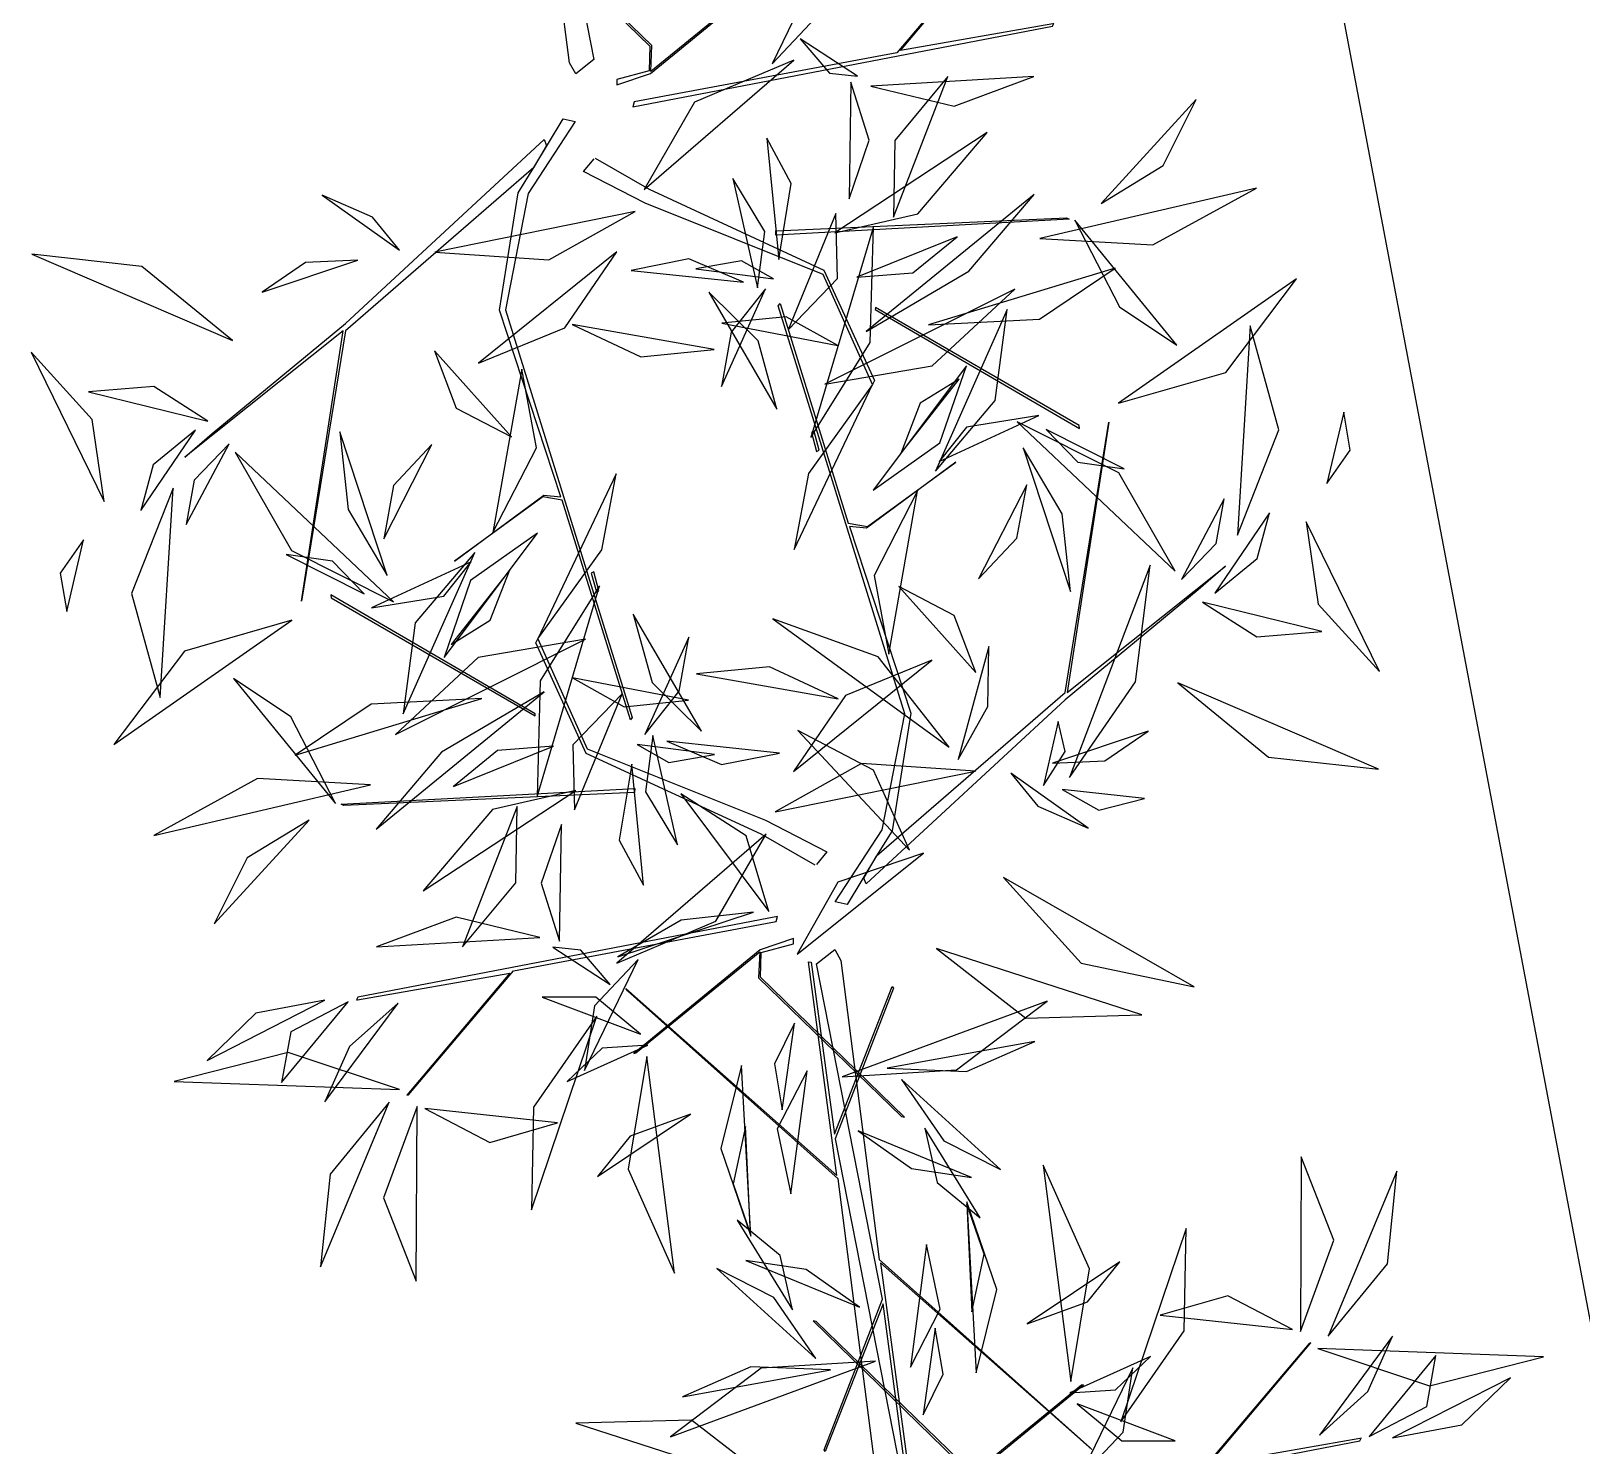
# Model space of a CAD drawing. Header units: centimetres. Extents: x 197412 to 267601, y -375791 to -305433.
# Drawn here: x 223936 to 225309, y -369598 to -368346 of the extents above; entities that cross this region are included whole.
import ezdxf

# ---------------------------------------------------------------- set-up
doc = ezdxf.new("R2010")
doc.units = ezdxf.units.CM
doc.layers.add('3-BAT C-Niveau 0', color=250, linetype='Continuous')

# ---------------------------------------------------------------- blocks, each defined once
blk = doc.blocks.new('Groupe-204-1')
at = {"linetype": 'Continuous', "flags": 128}
for points in [[(14174.94, -49593.56), (14193.63, -49610.1), (14191.12, -49591.2), (14191.36, -49591.22), (14193.42, -49606.45), (14198.54, -49593.38), (14198.63, -49593.54), (14193.48, -49606.87), (14199.31, -49636.55), (14197.7, -49637.81), (14197.15, -49636.84), (14193.74, -49610.39), (14175.11, -49593.75)], [(14201.35, -49638.8), (14204.31, -49637.79), (14215.48, -49628.63), (14215.3, -49628.66), (14204.34, -49637.61), (14204.45, -49635.3), (14191.79, -49623.02), (14191.52, -49622.98), (14204.27, -49635.38), (14204.21, -49637.56), (14201.34, -49638.32)], [(14197.65, -49642.04), (14193.49, -49648.41), (14191.49, -49658.69), (14202.71, -49694.79), (14202.54, -49695), (14196.49, -49675.55), (14194.79, -49675.27), (14186.97, -49680.96), (14194.88, -49675.11), (14196.38, -49675.26), (14190.95, -49658.74), (14192.62, -49648.34), (14194, -49646.12), (14177.31, -49660.56), (14173.42, -49684.5), (14177.11, -49660.56), (14163.09, -49671.75), (14165.51, -49669.65), (14177.31, -49659.92), (14194.92, -49643.64), (14195.11, -49644.15), (14194, -49646.12), (14196.59, -49641.81)], [(14241.16, -49650.55), (14241.39, -49650.67), (14215.41, -49652.09), (14215.43, -49651.7)], [(14220.68, -49711.1), (14224.84, -49704.74), (14226.84, -49694.45), (14215.62, -49658.35), (14215.79, -49658.15), (14221.83, -49677.6), (14223.54, -49677.87), (14231.35, -49672.19), (14223.45, -49678.04), (14221.94, -49677.89), (14227.38, -49694.41), (14225.71, -49704.81), (14224.32, -49707.03), (14241.02, -49692.59), (14244.91, -49668.65), (14241.22, -49692.58), (14255.24, -49681.39), (14252.82, -49683.5), (14241.02, -49693.22), (14223.41, -49709.51), (14223.22, -49709), (14224.32, -49707.03), (14221.73, -49711.33)], [(14224.23, -49658.49), (14224.22, -49658.68), (14242.31, -49669.2), (14242.28, -49668.94)], [(14194.1, -49694.65), (14194.1, -49694.47), (14176.02, -49683.94), (14176.05, -49684.21)], [(14177.16, -49702.59), (14176.94, -49702.47), (14202.92, -49701.06), (14202.9, -49701.44)], [(14216.98, -49714.35), (14214.02, -49715.35), (14202.85, -49724.52), (14203.03, -49724.48), (14213.99, -49715.53), (14213.88, -49717.84), (14226.54, -49730.12), (14226.81, -49730.17), (14214.06, -49717.77), (14214.12, -49715.59), (14216.98, -49714.82)], [(14243.39, -49759.59), (14224.69, -49743.05), (14227.21, -49761.94), (14226.97, -49761.93), (14224.91, -49746.7), (14219.78, -49759.77), (14219.7, -49759.61), (14224.85, -49746.27), (14219.02, -49716.6), (14220.63, -49715.33), (14221.18, -49716.3), (14224.58, -49742.76), (14243.21, -49759.4)], [(14202.13, -49718.78), (14220.82, -49735.32), (14218.31, -49716.42), (14218.55, -49716.44), (14220.61, -49731.67), (14225.73, -49718.6), (14225.82, -49718.76), (14220.67, -49732.09), (14226.5, -49761.77), (14224.89, -49763.04), (14224.34, -49762.06), (14220.93, -49735.61), (14202.3, -49718.97)], [(14228.54, -49764.02), (14231.5, -49763.01), (14242.67, -49753.85), (14242.49, -49753.88), (14231.53, -49762.84), (14231.64, -49760.52), (14218.98, -49748.25), (14218.71, -49748.2), (14231.46, -49760.6), (14231.4, -49762.78), (14228.53, -49763.54)]]:
    blk.add_lwpolyline(points, close=True, dxfattribs=at)
for points in [[(14239.93, -49633.38), (14226.46, -49635.74), (14235.58, -49624.91), (14235.44, -49624.97), (14226.14, -49635.95), (14202.88, -49640.3), (14202.75, -49640.75), (14239.92, -49633.6), (14240.04, -49633.36), (14239.97, -49633.37)], [(14199.41, -49645.29), (14204.21, -49648.03), (14219.68, -49655.18), (14224.16, -49664.97), (14223.98, -49665.32), (14219.62, -49655.57), (14203.84, -49649.27), (14198.4, -49646.46), (14199.32, -49645.34)], [(14218.91, -49707.86), (14214.12, -49705.12), (14198.64, -49697.97), (14194.17, -49688.17), (14194.34, -49687.83), (14198.71, -49697.57), (14214.49, -49703.88), (14219.93, -49706.68), (14219.01, -49707.81)], [(14178.39, -49719.77), (14191.87, -49717.41), (14182.75, -49728.23), (14182.89, -49728.18), (14192.19, -49717.2), (14215.45, -49712.85), (14215.57, -49712.4), (14178.4, -49719.55), (14178.29, -49719.79), (14178.36, -49719.77)], [(14267.12, -49758.6), (14253.65, -49760.96), (14262.77, -49750.14), (14262.63, -49750.19), (14253.33, -49761.17), (14230.07, -49765.52), (14229.94, -49765.97), (14267.11, -49758.82), (14267.23, -49758.58), (14267.16, -49758.6)]]:
    blk.add_lwpolyline(points, dxfattribs=at)
at = {"linetype": 'Continuous'}
for points in [[(14215.09, -49636.94, -207.06), (14218.97, -49632.82, -208.24), (14219.84, -49627.11, -209.24), (14219.84, -49627.11, -209.24), (14215.09, -49636.94, -207.06)], [(14217.58, -49634.73, -177.75), (14220.17, -49637.77, -175.38), (14222.65, -49638.03, -172.12), (14222.65, -49638.03, -172.12), (14217.58, -49634.73, -177.75)], [(14217, -49636.61, -178.9), (14208.23, -49640.32, -176.01), (14203.76, -49648.04, -172.29), (14203.76, -49648.04, -172.29), (14217, -49636.61, -178.9)], [(14217, -49636.61, -178.9), (14208.23, -49640.32, -176.01), (14203.76, -49648.04, -172.29), (14203.76, -49648.04, -172.29), (14217, -49636.61, -178.9)], [(14221.9, -49648.88, -229.03), (14223.68, -49643.69, -227.48), (14222.07, -49638.55, -225.66), (14222.07, -49638.55, -225.66), (14221.9, -49648.88, -229.03)], [(14223.82, -49638.9, -200.41), (14231.21, -49640.68, -200.32), (14238.27, -49638.05, -200.54), (14238.27, -49638.05, -200.54), (14223.82, -49638.9, -200.41)], [(14230.64, -49638.06, -189.87), (14225.94, -49643.72, -186.93), (14225.82, -49650.49, -183.27), (14225.82, -49650.49, -183.27), (14230.64, -49638.06, -189.87)], [(14244.23, -49649.28, -215.73), (14249.71, -49645.92, -216.78), (14252.64, -49640.1, -215.22), (14252.64, -49640.1, -215.22), (14244.23, -49649.28, -215.73)], [(14244.23, -49649.28, -215.73), (14249.71, -49645.92, -216.78), (14252.64, -49640.1, -215.22), (14252.64, -49640.1, -215.22), (14244.23, -49649.28, -215.73)], [(14220.63, -49651.89, -233.25), (14228, -49650.22, -238.65), (14234.12, -49643, -241.93), (14234.12, -49643, -241.93), (14220.63, -49651.89, -233.25)], [(14215.67, -49654.24, -198.87), (14216.77, -49647.51, -195.41), (14214.63, -49643.5, -190.33), (14214.63, -49643.5, -190.33), (14215.67, -49654.24, -198.87)], [(14213.8, -49656.76, -183.73), (14214.44, -49651.76, -181.29), (14211.62, -49647.08, -179.52), (14211.62, -49647.08, -179.52), (14213.8, -49656.76, -183.73)], [(14182.11, -49653.42, -171.59), (14179.72, -49650.51, -169.03), (14175.26, -49648.56, -167.96), (14175.26, -49648.56, -167.96), (14182.11, -49653.42, -171.59)], [(14223.42, -49660.62, -210.1), (14232.51, -49655.29, -209.96), (14238.29, -49648.49, -205.95), (14238.29, -49648.49, -205.95), (14223.42, -49660.62, -210.1)], [(14238.8, -49652.39, -223.19), (14248.8, -49652.95, -225.59), (14257.97, -49647.93, -225.79), (14257.97, -49647.93, -225.79), (14238.8, -49652.39, -223.19)], [(14238.8, -49652.39, -223.19), (14248.8, -49652.95, -225.59), (14257.97, -49647.93, -225.79), (14257.97, -49647.93, -225.79), (14238.8, -49652.39, -223.19)], [(14185.24, -49653.61, -176.08), (14195.32, -49654.28, -174.79), (14202.95, -49650.01, -170.69), (14202.95, -49650.01, -170.69), (14185.24, -49653.61, -176.08)], [(14216.51, -49660.46, -194.21), (14220.88, -49655.93, -192.81), (14220.74, -49650.17, -190.06), (14220.74, -49650.17, -190.06), (14216.51, -49660.46, -194.21)], [(14216.51, -49660.46, -194.21), (14220.88, -49655.93, -192.81), (14220.74, -49650.17, -190.06), (14220.74, -49650.17, -190.06), (14216.51, -49660.46, -194.21)], [(14241.89, -49650.76, -214.21), (14245.85, -49658.43, -211.43), (14250.93, -49661.82, -206.15), (14250.93, -49661.82, -206.15), (14241.89, -49650.76, -214.21)], [(14218.51, -49670, -206.43), (14223.78, -49661.6, -204.4), (14224.05, -49651.34, -204.36), (14224.05, -49651.34, -204.36), (14218.51, -49670, -206.43)], [(14218.51, -49670, -206.43), (14223.78, -49661.6, -204.4), (14224.05, -49651.34, -204.36), (14224.05, -49651.34, -204.36), (14218.51, -49670, -206.43)], [(14222.59, -49655.82, -207.72), (14227.55, -49655.44, -206.62), (14231.46, -49652.24, -205.86), (14231.46, -49652.24, -205.86), (14222.59, -49655.82, -207.72)], [(14167.31, -49661.41, -223.66), (14159.29, -49654.86, -222.36), (14149.55, -49653.79, -219.58), (14149.55, -49653.79, -219.58), (14167.31, -49661.41, -223.66)], [(14189.1, -49663.44, -205.3), (14196.74, -49660.29, -204.92), (14201.33, -49653.58, -203.9), (14201.33, -49653.58, -203.9), (14189.1, -49663.44, -205.3)], [(14178.41, -49654.31, -172.05), (14173.77, -49654.52, -171.7), (14169.94, -49657.14, -172.02), (14169.94, -49657.14, -172.02), (14178.41, -49654.31, -172.05)], [(14178.41, -49654.31, -172.05), (14173.77, -49654.52, -171.7), (14169.94, -49657.14, -172.02), (14169.94, -49657.14, -172.02), (14178.41, -49654.31, -172.05)], [(14212.55, -49656.27, -183.47), (14207.71, -49654.19, -183.7), (14202.6, -49655.21, -184.07), (14202.6, -49655.21, -184.07), (14212.55, -49656.27, -183.47)], [(14212.55, -49656.27, -183.47), (14207.71, -49654.19, -183.7), (14202.6, -49655.21, -184.07), (14202.6, -49655.21, -184.07), (14212.55, -49656.27, -183.47)], [(14215.2, -49655.95, -202.35), (14212.39, -49654.37, -200.21), (14208.34, -49655.08, -199.09), (14208.34, -49655.08, -199.09), (14215.2, -49655.95, -202.35)], [(14228.94, -49660.03, -221.24), (14238.75, -49659.52, -218.96), (14245.47, -49655.02, -214.31), (14245.47, -49655.02, -214.31), (14228.94, -49660.03, -221.24)], [(14245.75, -49666.97, -215.07), (14255.27, -49664.24, -213.8), (14261.52, -49655.97, -214.42), (14261.52, -49655.97, -214.42), (14245.75, -49666.97, -215.07)], [(14215.52, -49667.49, -199.98), (14213.86, -49661.46, -200.36), (14209.48, -49657.15, -199.46), (14209.48, -49657.15, -199.46), (14215.52, -49667.49, -199.98)], [(14214.5, -49656.85, -202.12), (14211.46, -49660.69, -201.54), (14210.6, -49665.48, -202.14), (14210.6, -49665.48, -202.14), (14214.5, -49656.85, -202.12)], [(14219.76, -49665.29, -194.97), (14229.26, -49663.67, -192.57), (14236.57, -49656.87, -191.31), (14236.57, -49656.87, -191.31), (14219.76, -49665.29, -194.97)], [(14220.9, -49661.87, -199.77), (14216.34, -49659.31, -197.57), (14210.63, -49659.89, -196.35), (14210.63, -49659.89, -196.35), (14220.9, -49661.87, -199.77)], [(14229.55, -49672.98, -201.48), (14234.84, -49666.72, -202.35), (14235.91, -49658.68, -201.76), (14235.91, -49658.68, -201.76), (14229.55, -49672.98, -201.48)], [(14197.38, -49660, -185.42), (14203.48, -49662.86, -185.31), (14209.95, -49662.22, -184.01), (14209.95, -49662.22, -184.01), (14197.38, -49660, -185.42)], [(14256.28, -49678.65, -228.35), (14259.95, -49669.34, -229.1), (14257.42, -49660.13, -232.12), (14257.42, -49660.13, -232.12), (14256.28, -49678.65, -228.35)], [(14155.96, -49675.67, -212.86), (14154.89, -49668.4, -209.91), (14149.48, -49662.44, -208.14), (14149.48, -49662.44, -208.14), (14155.96, -49675.67, -212.86)], [(14155.96, -49675.67, -212.86), (14154.89, -49668.4, -209.91), (14149.48, -49662.44, -208.14), (14149.48, -49662.44, -208.14), (14155.96, -49675.67, -212.86)], [(14185.2, -49662.33, -184.69), (14187.11, -49667.4, -183.17), (14192.03, -49669.96, -181.63), (14192.03, -49669.96, -181.63), (14185.2, -49662.33, -184.69)], [(14224.02, -49674.66, -207.16), (14229.94, -49670.49, -205.48), (14232.29, -49663.67, -203.83), (14232.29, -49663.67, -203.83), (14224.02, -49674.66, -207.16)], [(14224.02, -49674.66, -207.16), (14229.94, -49670.49, -205.48), (14232.29, -49663.67, -203.83), (14232.29, -49663.67, -203.83), (14224.02, -49674.66, -207.16)], [(14190.35, -49678.42, -188.89), (14194.22, -49670.92, -185.79), (14192.92, -49663.96, -181.22), (14192.92, -49663.96, -181.22), (14190.35, -49678.42, -188.89)], [(14231.66, -49664.83, -218.46), (14228.2, -49666.98, -216.39), (14226.47, -49671.42, -215.43), (14226.47, -49671.42, -215.43), (14231.66, -49664.83, -218.46)], [(14165.14, -49668.55, -232.48), (14160.34, -49665.49, -232.45), (14154.57, -49665.95, -231.83), (14154.57, -49665.95, -231.83), (14165.14, -49668.55, -232.48)], [(14223.98, -49665.32, -197.23), (14218.31, -49673.19, -194.28), (14217.04, -49679.93, -188.42), (14217.04, -49679.93, -188.42), (14223.98, -49665.32, -197.23)], [(14264.2, -49674.08, -211.21), (14266.27, -49671.13, -209.03), (14265.69, -49667.75, -206.71), (14265.69, -49667.75, -206.71), (14264.2, -49674.08, -211.21)], [(14264.2, -49674.08, -211.21), (14266.27, -49671.13, -209.03), (14265.69, -49667.75, -206.71), (14265.69, -49667.75, -206.71), (14264.2, -49674.08, -211.21)], [(14238.7, -49668.06, -202.5), (14232.31, -49669.08, -200.11), (14229.88, -49672.14, -195.35), (14229.88, -49672.14, -195.35), (14238.7, -49668.06, -202.5)], [(14250.78, -49681.85, -228.97), (14245.78, -49673.13, -227.8), (14236.77, -49668.61, -227.09), (14236.77, -49668.61, -227.09), (14250.78, -49681.85, -228.97)], [(14164.04, -49669.37, -232.75), (14160.3, -49672.43, -233.5), (14159.2, -49676.48, -235.42), (14159.2, -49676.48, -235.42), (14164.04, -49669.37, -232.75)], [(14176.82, -49669.51, -196.26), (14177.55, -49676.38, -195.05), (14181.02, -49682.23, -196.39), (14181.02, -49682.23, -196.39), (14176.82, -49669.51, -196.26)], [(14219.02, -49671.25, -203.84), (14219.25, -49671.14, -203.87), (14218.8, -49669.47, -202.04), (14218.58, -49669.56, -202.02), (14219.02, -49671.25, -203.84)], [(14239.34, -49669.3, -211.6), (14242.15, -49672.19, -211.07), (14246.25, -49672.77, -211.1), (14246.25, -49672.77, -211.1), (14239.34, -49669.3, -211.6)], [(14167.01, -49670.58, -229.3), (14163.92, -49673.77, -228.25), (14163.22, -49677.71, -226.49), (14163.22, -49677.71, -226.49), (14167.01, -49670.58, -229.3)], [(14167.55, -49671.3, -228.97), (14172.55, -49680.02, -227.8), (14181.56, -49684.54, -227.09), (14181.56, -49684.54, -227.09), (14167.55, -49671.3, -228.97)], [(14184.96, -49670.63, -195.33), (14181.58, -49674.24, -195.1), (14180.7, -49678.96, -194.26), (14180.7, -49678.96, -194.26), (14184.96, -49670.63, -195.33)], [(14241.51, -49683.63, -196.26), (14240.78, -49676.77, -195.05), (14237.31, -49670.91, -196.39), (14237.31, -49670.91, -196.39), (14241.51, -49683.63, -196.26)], [(14194.34, -49687.83, -197.23), (14200.01, -49679.95, -194.28), (14201.28, -49673.21, -188.42), (14201.28, -49673.21, -188.42), (14194.34, -49687.83, -197.23)], [(14162.05, -49674.5, -228.35), (14158.38, -49683.8, -229.1), (14160.91, -49693.02, -232.12), (14160.91, -49693.02, -232.12), (14162.05, -49674.5, -228.35)], [(14233.37, -49682.51, -195.33), (14236.75, -49678.91, -195.1), (14237.63, -49674.18, -194.26), (14237.63, -49674.18, -194.26), (14233.37, -49682.51, -195.33)], [(14227.97, -49674.73, -188.89), (14224.11, -49682.23, -185.79), (14225.41, -49689.19, -181.22), (14225.41, -49689.19, -181.22), (14227.97, -49674.73, -188.89)], [(14251.32, -49682.57, -229.3), (14254.41, -49679.38, -228.25), (14255.1, -49675.43, -226.49), (14255.1, -49675.43, -226.49), (14251.32, -49682.57, -229.3)], [(14254.28, -49683.78, -232.75), (14258.03, -49680.72, -233.5), (14259.12, -49676.66, -235.42), (14259.12, -49676.66, -235.42), (14254.28, -49683.78, -232.75)], [(14194.31, -49678.48, -207.16), (14188.39, -49682.66, -205.48), (14186.04, -49689.47, -203.83), (14186.04, -49689.47, -203.83), (14194.31, -49678.48, -207.16)], [(14194.31, -49678.48, -207.16), (14188.39, -49682.66, -205.48), (14186.04, -49689.47, -203.83), (14186.04, -49689.47, -203.83), (14194.31, -49678.48, -207.16)], [(14262.37, -49677.48, -212.86), (14263.44, -49684.75, -209.91), (14268.85, -49690.71, -208.14), (14268.85, -49690.71, -208.14), (14262.37, -49677.48, -212.86)], [(14262.37, -49677.48, -212.86), (14263.44, -49684.75, -209.91), (14268.85, -49690.71, -208.14), (14268.85, -49690.71, -208.14), (14262.37, -49677.48, -212.86)], [(14154.12, -49679.06, -211.21), (14152.06, -49682.01, -209.03), (14152.64, -49685.4, -206.71), (14152.64, -49685.4, -206.71), (14154.12, -49679.06, -211.21)], [(14154.12, -49679.06, -211.21), (14152.06, -49682.01, -209.03), (14152.64, -49685.4, -206.71), (14152.64, -49685.4, -206.71), (14154.12, -49679.06, -211.21)], [(14178.98, -49683.84, -211.6), (14176.18, -49680.95, -211.07), (14172.08, -49680.37, -211.1), (14172.08, -49680.37, -211.1), (14178.98, -49683.84, -211.6)], [(14179.62, -49685.08, -202.5), (14186.02, -49684.06, -200.11), (14188.45, -49681.01, -195.35), (14188.45, -49681.01, -195.35), (14179.62, -49685.08, -202.5)], [(14188.78, -49680.17, -201.48), (14183.49, -49686.42, -202.35), (14182.42, -49694.47, -201.76), (14182.42, -49694.47, -201.76), (14188.78, -49680.17, -201.48)], [(14241.41, -49700.09, -212.64), (14247.26, -49691.63, -211.07), (14248.57, -49681.3, -212.06), (14248.57, -49681.3, -212.06), (14241.41, -49700.09, -212.64)], [(14241.41, -49700.09, -212.64), (14247.26, -49691.63, -211.07), (14248.57, -49681.3, -212.06), (14248.57, -49681.3, -212.06), (14241.41, -49700.09, -212.64)], [(14186.67, -49688.32, -218.46), (14190.13, -49686.17, -216.39), (14191.86, -49681.73, -215.43), (14191.86, -49681.73, -215.43), (14186.67, -49688.32, -218.46)], [(14199.31, -49681.9, -203.84), (14199.08, -49682, -203.87), (14199.53, -49683.68, -202.04), (14199.74, -49683.58, -202.02), (14199.31, -49681.9, -203.84)], [(14199.82, -49683.14, -206.43), (14194.55, -49691.55, -204.4), (14194.28, -49701.8, -204.36), (14194.28, -49701.8, -204.36), (14199.82, -49683.14, -206.43)], [(14199.82, -49683.14, -206.43), (14194.55, -49691.55, -204.4), (14194.28, -49701.8, -204.36), (14194.28, -49701.8, -204.36), (14199.82, -49683.14, -206.43)], [(14233.13, -49690.81, -184.69), (14231.21, -49685.75, -183.17), (14226.3, -49683.18, -181.63), (14226.3, -49683.18, -181.63), (14233.13, -49690.81, -184.69)], [(14253.19, -49684.59, -232.48), (14257.99, -49687.66, -232.45), (14263.76, -49687.19, -231.83), (14263.76, -49687.19, -231.83), (14253.19, -49684.59, -232.48)], [(14172.57, -49686.18, -215.07), (14163.06, -49688.91, -213.8), (14156.81, -49697.18, -214.42), (14156.81, -49697.18, -214.42), (14172.57, -49686.18, -215.07)], [(14202.8, -49685.65, -199.98), (14204.47, -49691.69, -200.36), (14208.85, -49696, -199.46), (14208.85, -49696, -199.46), (14202.8, -49685.65, -199.98)], [(14230.77, -49697.41, -204.31), (14224.47, -49689.42, -204.16), (14215.14, -49686.07, -202.67), (14215.14, -49686.07, -202.67), (14230.77, -49697.41, -204.31)], [(14198.57, -49687.85, -194.97), (14189.06, -49689.48, -192.57), (14181.76, -49696.28, -191.31), (14181.76, -49696.28, -191.31), (14198.57, -49687.85, -194.97)], [(14203.83, -49696.29, -202.12), (14206.87, -49692.46, -201.54), (14207.73, -49687.67, -202.14), (14207.73, -49687.67, -202.14), (14203.83, -49696.29, -202.12)], [(14229.23, -49689.71, -205.3), (14221.59, -49692.85, -204.92), (14216.99, -49699.57, -203.9), (14216.99, -49699.57, -203.9), (14229.23, -49689.71, -205.3)], [(14231.57, -49698.5, -204.62), (14234.2, -49693.82, -205.07), (14234.27, -49688.51, -204.23), (14234.27, -49688.51, -204.23), (14231.57, -49698.5, -204.62)], [(14220.95, -49693.15, -185.42), (14214.85, -49690.29, -185.31), (14208.38, -49690.93, -184.01), (14208.38, -49690.93, -184.01), (14220.95, -49693.15, -185.42)], [(14176.44, -49702.39, -214.21), (14172.48, -49694.72, -211.43), (14167.4, -49691.33, -206.15), (14167.4, -49691.33, -206.15), (14176.44, -49702.39, -214.21)], [(14197.42, -49691.28, -199.77), (14201.99, -49693.84, -197.57), (14207.7, -49693.26, -196.35), (14207.7, -49693.26, -196.35), (14197.42, -49691.28, -199.77)], [(14251.02, -49691.73, -223.66), (14259.04, -49698.29, -222.36), (14268.78, -49699.35, -219.58), (14268.78, -49699.35, -219.58), (14251.02, -49691.73, -223.66)], [(14189.38, -49693.12, -221.24), (14179.58, -49693.62, -218.96), (14172.85, -49698.12, -214.31), (14172.85, -49698.12, -214.31), (14189.38, -49693.12, -221.24)], [(14194.9, -49692.52, -210.1), (14185.82, -49697.86, -209.96), (14180.04, -49704.66, -205.95), (14180.04, -49704.66, -205.95), (14194.9, -49692.52, -210.1)], [(14201.82, -49692.68, -194.21), (14197.45, -49697.22, -192.81), (14197.59, -49702.97, -190.06), (14197.59, -49702.97, -190.06), (14201.82, -49692.68, -194.21)], [(14201.82, -49692.68, -194.21), (14197.45, -49697.22, -192.81), (14197.59, -49702.97, -190.06), (14197.59, -49702.97, -190.06), (14201.82, -49692.68, -194.21)], [(14239.11, -49700.81, -212.09), (14241.03, -49697.81, -209.87), (14240.4, -49695.13, -207.1), (14240.4, -49695.13, -207.1), (14239.11, -49700.81, -212.09)], [(14239.11, -49700.81, -212.09), (14241.03, -49697.81, -209.87), (14240.4, -49695.13, -207.1), (14240.4, -49695.13, -207.1), (14239.11, -49700.81, -212.09)], [(14204.53, -49696.39, -183.73), (14203.88, -49701.38, -181.29), (14206.71, -49706.07, -179.52), (14206.71, -49706.07, -179.52), (14204.53, -49696.39, -183.73)], [(14227.26, -49706.54, -217.22), (14224.07, -49699.46, -219.34), (14217.36, -49695.93, -221.55), (14217.36, -49695.93, -221.55), (14227.26, -49706.54, -217.22)], [(14239.92, -49698.84, -172.05), (14244.55, -49698.62, -171.7), (14248.39, -49696, -172.02), (14248.39, -49696, -172.02), (14239.92, -49698.84, -172.05)], [(14239.92, -49698.84, -172.05), (14244.55, -49698.62, -171.7), (14248.39, -49696, -172.02), (14248.39, -49696, -172.02), (14239.92, -49698.84, -172.05)], [(14195.74, -49697.33, -207.72), (14190.77, -49697.71, -206.62), (14186.87, -49700.9, -205.86), (14186.87, -49700.9, -205.86), (14195.74, -49697.33, -207.72)], [(14203.13, -49697.19, -202.35), (14205.94, -49698.78, -200.21), (14209.99, -49698.07, -199.09), (14209.99, -49698.07, -199.09), (14203.13, -49697.19, -202.35)], [(14205.77, -49696.88, -183.47), (14210.61, -49698.96, -183.7), (14215.73, -49697.94, -184.07), (14215.73, -49697.94, -184.07), (14205.77, -49696.88, -183.47)], [(14205.77, -49696.88, -183.47), (14210.61, -49698.96, -183.7), (14215.73, -49697.94, -184.07), (14215.73, -49697.94, -184.07), (14205.77, -49696.88, -183.47)], [(14202.66, -49698.91, -198.87), (14201.56, -49705.64, -195.41), (14203.7, -49709.64, -190.33), (14203.7, -49709.64, -190.33), (14202.66, -49698.91, -198.87)], [(14233.09, -49699.54, -176.08), (14223.01, -49698.87, -174.79), (14215.37, -49703.13, -170.69), (14215.37, -49703.13, -170.69), (14233.09, -49699.54, -176.08)], [(14179.53, -49700.76, -223.19), (14169.52, -49700.2, -225.59), (14160.35, -49705.22, -225.79), (14160.35, -49705.22, -225.79), (14179.53, -49700.76, -223.19)], [(14179.53, -49700.76, -223.19), (14169.52, -49700.2, -225.59), (14160.35, -49705.22, -225.79), (14160.35, -49705.22, -225.79), (14179.53, -49700.76, -223.19)], [(14236.22, -49699.72, -171.59), (14238.61, -49702.63, -169.03), (14243.06, -49704.59, -167.96), (14243.06, -49704.59, -167.96), (14236.22, -49699.72, -171.59)], [(14197.7, -49701.25, -233.25), (14190.33, -49702.92, -238.65), (14184.21, -49710.14, -241.93), (14184.21, -49710.14, -241.93), (14197.7, -49701.25, -233.25)], [(14214.8, -49711.95, -200.73), (14212.78, -49705.25, -197.34), (14207, -49701.55, -193.77), (14207, -49701.55, -193.77), (14214.8, -49711.95, -200.73)], [(14214.8, -49711.95, -200.73), (14212.78, -49705.25, -197.34), (14207, -49701.55, -193.77), (14207, -49701.55, -193.77), (14214.8, -49711.95, -200.73)], [(14240.76, -49701.15, -213.12), (14244, -49702.99, -210.71), (14248.05, -49701.95, -208.62), (14248.05, -49701.95, -208.62), (14240.76, -49701.15, -213.12)], [(14240.76, -49701.15, -213.12), (14244, -49702.99, -210.71), (14248.05, -49701.95, -208.62), (14248.05, -49701.95, -208.62), (14240.76, -49701.15, -213.12)], [(14187.69, -49715.09, -189.87), (14192.39, -49709.43, -186.93), (14192.51, -49702.66, -183.27), (14192.51, -49702.66, -183.27), (14187.69, -49715.09, -189.87)], [(14174.09, -49703.87, -215.73), (14168.62, -49707.22, -216.78), (14165.68, -49713.05, -215.22), (14165.68, -49713.05, -215.22), (14174.09, -49703.87, -215.73)], [(14174.09, -49703.87, -215.73), (14168.62, -49707.22, -216.78), (14165.68, -49713.05, -215.22), (14165.68, -49713.05, -215.22), (14174.09, -49703.87, -215.73)], [(14196.43, -49704.26, -229.03), (14194.64, -49709.46, -227.48), (14196.26, -49714.6, -225.66), (14196.26, -49714.6, -225.66), (14196.43, -49704.26, -229.03)], [(14201.33, -49716.54, -178.9), (14210.1, -49712.83, -176.01), (14214.57, -49705.11, -172.29), (14214.57, -49705.11, -172.29), (14201.33, -49716.54, -178.9)], [(14201.33, -49716.54, -178.9), (14210.1, -49712.83, -176.01), (14214.57, -49705.11, -172.29), (14214.57, -49705.11, -172.29), (14201.33, -49716.54, -178.9)], [(14228.49, -49706.79, -210.57), (14220.91, -49709.37, -206.9), (14217.32, -49715.75, -202.54), (14217.32, -49715.75, -202.54), (14228.49, -49706.79, -210.57)], [(14235.57, -49708.94, -220.09), (14242.44, -49716.53, -220.53), (14252.46, -49718.64, -219.34), (14252.46, -49718.64, -219.34), (14235.57, -49708.94, -220.09)], [(14194.51, -49714.25, -200.41), (14187.12, -49712.47, -200.32), (14180.05, -49715.1, -200.54), (14180.05, -49715.1, -200.54), (14194.51, -49714.25, -200.41)], [(14213.45, -49712.02, -200.44), (14207.03, -49712.72, -199.26), (14201.42, -49715.97, -200.49), (14201.42, -49715.97, -200.49), (14213.45, -49712.02, -200.44)], [(14200.74, -49718.41, -177.75), (14198.16, -49715.38, -175.38), (14195.68, -49715.12, -172.12), (14195.68, -49715.12, -172.12), (14200.74, -49718.41, -177.75)], [(14229.63, -49715.24, -220.85), (14237.56, -49721.39, -221.31), (14247.81, -49721.11, -222.56), (14247.81, -49721.11, -222.56), (14229.63, -49715.24, -220.85)], [(14203.24, -49716.21, -207.06), (14199.35, -49720.32, -208.24), (14198.49, -49726.03, -209.24), (14198.49, -49726.03, -209.24), (14203.24, -49716.21, -207.06)], [(14175.5, -49719.82, -174.84), (14169.37, -49720.97, -175.45), (14165.06, -49725.14, -176.76), (14165.06, -49725.14, -176.76), (14175.5, -49719.82, -174.84)], [(14177.57, -49719.95, -174.58), (14172.48, -49722.6, -172.2), (14171.66, -49727.1, -168.43), (14171.66, -49727.1, -168.43), (14177.57, -49719.95, -174.58)], [(14203.43, -49722.82, -215.21), (14199.48, -49719.55, -213.09), (14194.74, -49719.55, -210.46), (14194.74, -49719.55, -210.46), (14203.43, -49722.82, -215.21)], [(14221.29, -49726.61, -225.36), (14231.4, -49725.98, -224.7), (14239.44, -49719.9, -224), (14239.44, -49719.9, -224), (14221.29, -49726.61, -225.36)], [(14181.98, -49720.07, -186.97), (14177.67, -49723.92, -187.38), (14175.5, -49728.8, -185.5), (14175.5, -49728.8, -185.5), (14181.98, -49720.07, -186.97)], [(14199.57, -49721.23, -207.25), (14193.95, -49729.29, -205.29), (14193.78, -49738.36, -201.98), (14193.78, -49738.36, -201.98), (14199.57, -49721.23, -207.25)], [(14217.06, -49721.85, -197.01), (14215.29, -49725.45, -196.39), (14215.99, -49729.52, -196.61), (14215.99, -49729.52, -196.61), (14217.06, -49721.85, -197.01)], [(14204.08, -49723.8, -179.83), (14200.03, -49724.05, -178.67), (14196.94, -49727.02, -177.99), (14196.94, -49727.02, -177.99), (14204.08, -49723.8, -179.83)], [(14225.27, -49725.82, -183.78), (14232.31, -49726.11, -183.14), (14238.36, -49723.46, -184.94), (14238.36, -49723.46, -184.94), (14225.27, -49725.82, -183.78)], [(14182.11, -49727.73, -186.41), (14172.24, -49724.43, -187.61), (14162.14, -49727, -186.97), (14162.14, -49727, -186.97), (14182.11, -49727.73, -186.41)], [(14203.99, -49724.79, -179.52), (14202.33, -49734.78, -178.73), (14206.44, -49743.96, -177.91), (14206.44, -49743.96, -177.91), (14203.99, -49724.79, -179.52)], [(14212.37, -49725.58, -247.3), (14210.54, -49732.94, -244.69), (14213.19, -49740.7, -243.35), (14213.19, -49740.7, -243.35), (14212.37, -49725.58, -247.3)], [(14212.37, -49725.58, -247.3), (14210.54, -49732.94, -244.69), (14213.19, -49740.7, -243.35), (14213.19, -49740.7, -243.35), (14212.37, -49725.58, -247.3)], [(14218.19, -49726.07, -186.16), (14215.55, -49731.2, -185.75), (14216.76, -49736.94, -185.13), (14216.76, -49736.94, -185.13), (14218.19, -49726.07, -186.16)], [(14226.54, -49726.83, -176.88), (14230.28, -49732.25, -176.9), (14235.32, -49734.81, -174.04), (14235.32, -49734.81, -174.04), (14226.54, -49726.83, -176.88)], [(14181.2, -49728.83, -186.4), (14175.96, -49735.21, -186.75), (14175.12, -49743.41, -187), (14175.12, -49743.41, -187), (14181.2, -49728.83, -186.4)], [(14183.66, -49729.23, -182.25), (14180.68, -49737.31, -178.08), (14183.59, -49744.69, -173.29), (14183.59, -49744.69, -173.29), (14183.66, -49729.23, -182.25)], [(14184.35, -49729.4, -181.99), (14190.09, -49732.4, -181.12), (14196.09, -49730.67, -179.03), (14196.09, -49730.67, -179.03), (14184.35, -49729.4, -181.99)], [(14207.85, -49729.91, -210.84), (14202.52, -49731.86, -209.98), (14199.64, -49735.41, -207.2), (14199.64, -49735.41, -207.2), (14207.85, -49729.91, -210.84)], [(14212.74, -49730.98, -223.21), (14211.65, -49736.08, -222.61), (14213.18, -49740.51, -220.88), (14213.18, -49740.51, -220.88), (14212.74, -49730.98, -223.21)], [(14212.74, -49730.98, -223.21), (14211.65, -49736.08, -222.61), (14213.18, -49740.51, -220.88), (14213.18, -49740.51, -220.88), (14212.74, -49730.98, -223.21)], [(14222.7, -49731.39, -228.81), (14227.43, -49734.71, -229.15), (14232.75, -49735.52, -227.32), (14232.75, -49735.52, -227.32), (14222.7, -49731.39, -228.81)], [(14228.62, -49731.14, -161.32), (14229.71, -49735.96, -161.24), (14233.52, -49739.08, -160.95), (14233.52, -49739.08, -160.95), (14228.62, -49731.14, -161.32)], [(14241.53, -49753.57, -179.52), (14243.19, -49743.59, -178.73), (14239.08, -49734.41, -177.91), (14239.08, -49734.41, -177.91), (14241.53, -49753.57, -179.52)], [(14261.86, -49749.13, -182.25), (14264.83, -49741.06, -178.08), (14261.92, -49733.68, -173.29), (14261.92, -49733.68, -173.29), (14261.86, -49749.13, -182.25)], [(14264.31, -49749.54, -186.4), (14269.56, -49743.16, -186.75), (14270.4, -49734.95, -187), (14270.4, -49734.95, -187), (14264.31, -49749.54, -186.4)], [(14233.15, -49752.79, -247.3), (14234.98, -49745.43, -244.69), (14232.33, -49737.67, -243.35), (14232.33, -49737.67, -243.35), (14233.15, -49752.79, -247.3)], [(14233.15, -49752.79, -247.3), (14234.98, -49745.43, -244.69), (14232.33, -49737.67, -243.35), (14232.33, -49737.67, -243.35), (14233.15, -49752.79, -247.3)], [(14232.77, -49747.39, -223.21), (14233.87, -49742.29, -222.61), (14232.34, -49737.86, -220.88), (14232.34, -49737.86, -220.88), (14232.77, -49747.39, -223.21)], [(14232.77, -49747.39, -223.21), (14233.87, -49742.29, -222.61), (14232.34, -49737.86, -220.88), (14232.34, -49737.86, -220.88), (14232.77, -49747.39, -223.21)], [(14216.9, -49747.23, -161.32), (14215.81, -49742.41, -161.24), (14212, -49739.29, -160.95), (14212, -49739.29, -160.95), (14216.9, -49747.23, -161.32)], [(14245.95, -49757.13, -207.25), (14251.56, -49749.08, -205.29), (14251.73, -49740.01, -201.98), (14251.73, -49740.01, -201.98), (14245.95, -49757.13, -207.25)], [(14227.33, -49752.3, -186.16), (14229.97, -49747.16, -185.75), (14228.76, -49741.43, -185.13), (14228.76, -49741.43, -185.13), (14227.33, -49752.3, -186.16)], [(14222.82, -49746.98, -228.81), (14218.09, -49743.66, -229.15), (14212.77, -49742.85, -227.32), (14212.77, -49742.85, -227.32), (14222.82, -49746.98, -228.81)], [(14237.66, -49748.46, -210.84), (14243, -49746.5, -209.98), (14245.88, -49742.96, -207.2), (14245.88, -49742.96, -207.2), (14237.66, -49748.46, -210.84)], [(14218.97, -49751.53, -176.88), (14215.24, -49746.12, -176.9), (14210.2, -49743.56, -174.04), (14210.2, -49743.56, -174.04), (14218.97, -49751.53, -176.88)], [(14261.16, -49748.97, -181.99), (14255.43, -49745.97, -181.12), (14249.43, -49747.7, -179.03), (14249.43, -49747.7, -179.03), (14261.16, -49748.97, -181.99)], [(14228.46, -49756.51, -197.01), (14230.23, -49752.92, -196.39), (14229.53, -49748.85, -196.61), (14229.53, -49748.85, -196.61), (14228.46, -49756.51, -197.01)], [(14263.54, -49758.3, -186.97), (14267.84, -49754.45, -187.38), (14270.02, -49749.56, -185.5), (14270.02, -49749.56, -185.5), (14263.54, -49758.3, -186.97)], [(14241.44, -49754.56, -179.83), (14245.49, -49754.31, -178.67), (14248.58, -49751.35, -177.99), (14248.58, -49751.35, -177.99), (14241.44, -49754.56, -179.83)], [(14263.41, -49750.63, -186.41), (14273.28, -49753.94, -187.61), (14283.38, -49751.37, -186.97), (14283.38, -49751.37, -186.97), (14263.41, -49750.63, -186.41)], [(14267.95, -49758.42, -174.58), (14273.04, -49755.77, -172.2), (14273.85, -49751.27, -168.43), (14273.85, -49751.27, -168.43), (14267.95, -49758.42, -174.58)], [(14224.23, -49751.75, -225.36), (14214.11, -49752.38, -224.7), (14206.08, -49758.46, -224), (14206.08, -49758.46, -224), (14224.23, -49751.75, -225.36)], [(14220.25, -49752.54, -183.78), (14213.21, -49752.26, -183.14), (14207.15, -49754.91, -184.94), (14207.15, -49754.91, -184.94), (14220.25, -49752.54, -183.78)], [(14242.28, -49762.16, -207.06), (14246.16, -49758.04, -208.24), (14247.02, -49752.34, -209.24), (14247.02, -49752.34, -209.24), (14242.28, -49762.16, -207.06)], [(14270.02, -49758.54, -174.84), (14276.14, -49757.4, -175.45), (14280.46, -49753.23, -176.76), (14280.46, -49753.23, -176.76), (14270.02, -49758.54, -174.84)], [(14242.09, -49755.55, -215.21), (14246.04, -49758.82, -213.09), (14250.77, -49758.82, -210.46), (14250.77, -49758.82, -210.46), (14242.09, -49755.55, -215.21)], [(14215.88, -49763.13, -220.85), (14207.96, -49756.98, -221.31), (14197.71, -49757.26, -222.56), (14197.71, -49757.26, -222.56), (14215.88, -49763.13, -220.85)]]:
    blk.add_polyline3d(points, dxfattribs=at)
blk = doc.blocks.new('Groupe-205-1')
blk.add_blockref('Groupe-204-1', (0, 0))
blk = doc.blocks.new('Groupe-206-1')
blk.add_blockref('Groupe-205-1', (0, 0))

msp = doc.modelspace()

# ---------------------------------------------------------------- linework, layer by layer
at = {"layer": '3-BAT C-Niveau 0', "flags": 128}
msp.add_lwpolyline([(224895.8, -367262.7), (230286.8, -366241.8), (230796.4, -368932.8), (225405.4, -369953.7)], close=True, dxfattribs=at)

# ---------------------------------------------------------------- block references
at = {"layer": '3-BAT C-Niveau 0', "xscale": 10, "yscale": 10, "zscale": 10}
msp.add_blockref('Groupe-206-1', (82441.7, 127994.6), dxfattribs=at)

doc.saveas('drawing.dxf')
